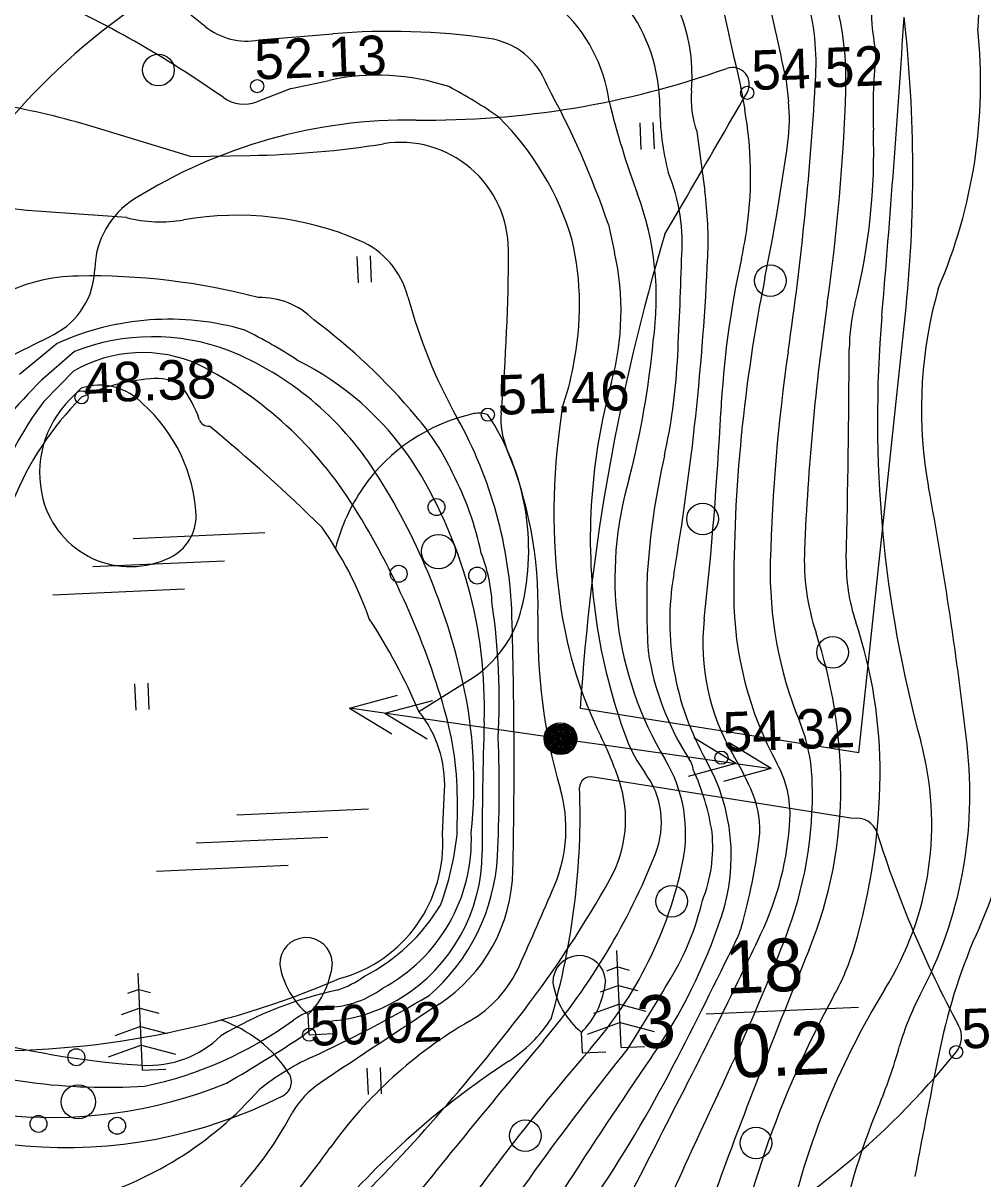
# Model space of a CAD drawing. Extents: x 641716 to 643447, y 6457381 to 6458642.
# Drawn here: x 642552.2 to 642625, y 6458266.6 to 6458354.3 of the extents above; entities that cross this region are included whole.
import ezdxf

# ---------------------------------------------------------------- set-up
doc = ezdxf.new("R2010")
doc.units = 0
for name, color, linetype in [('10', 7, 'Continuous'), ('26', 7, 'Continuous'), ('31', 7, 'Continuous'), ('41', 7, 'Continuous'), ('57', 7, 'Continuous'), ('59', 7, 'Continuous')]:
    doc.layers.add(name, color=color, linetype=linetype)

# ---------------------------------------------------------------- blocks, each defined once
blk = doc.blocks.new('kpmunool')
at = {"layer": '26'}
for p, q in [((-0.3, 405), (-37.2, 318.8)), ((0, 30), (-0.3, 405)), ((-0.3, 405), (36.7, 318.9)), ((-0.2, 337.3), (-37.1, 251.2)), ((-0.2, 337.3), (36.8, 251.2))]:
    blk.add_line(p, q, dxfattribs=at)
for radius in [30, 28, 26, 24, 22, 20, 18, 16, 14, 12, 10, 8, 6, 4, 2]:
    blk.add_circle((0, 0), radius, dxfattribs=at)
blk = doc.blocks.new('kuusk')
at = {"layer": '10'}
for p, q in [((0, 0), (0, 184.3)), ((0, 153), (-21.7, 146.1)), ((0, 153), (21.7, 146.1)), ((0, 117.9), (-35.7, 106.6)), ((0, 117.9), (35.7, 106.6)), ((0, 82.7), (-49.7, 67)), ((0, 82.7), (49.7, 67)), ((0, 47.6), (-63.8, 27.4)), ((0, 47.6), (63.8, 27.4)), ((0, 0), (44.4, 0))]:
    blk.add_line(p, q, dxfattribs=at)
blk = doc.blocks.new('kitpuu')
at = {"layer": '10'}
for p, q in [((49.8, 135.2), (46.6, 117)), ((0, 0), (0, 38.7)), ((0, 0), (44.4, 0))]:
    blk.add_line(p, q, dxfattribs=at)
for centre, radius, start, end in [((0, 134.5), 49.8, 0.8344, 179.1656), ((101.3, 152), 152, 186.3646, 228.2127), ((-101.3, 152), 152, 311.7873, 346.6773)]:
    blk.add_arc(centre, radius, start, end, dxfattribs=at)
blk = doc.blocks.new('soo')
at = {"layer": '41'}
for p, q in [((158.3, 0), (658.3, 0)), ((0, -100), (500, -100)), ((-155.9, -200), (344.1, -200))]:
    blk.add_line(p, q, dxfattribs=at)
blk = doc.blocks.new('pqqsas')
at = {"layer": '10'}
for centre, radius in [((0, 84.5), 16.1), ((0, 0), 32.4), ((-77.3, -38.5), 16.1), ((71.5, -48.6), 16.1)]:
    blk.add_circle(centre, radius, dxfattribs=at)
blk = doc.blocks.new('puud')
at = {"layer": '41'}
blk.add_circle((0, 0), 30, dxfattribs=at)
blk = doc.blocks.new('kpunkt')
at = {"layer": '59'}
blk.add_circle((0, 0), 12.5, dxfattribs=at)
blk = doc.blocks.new('kp_upost')
at = {"layer": '26'}
for p, q in [((0, 405), (-37, 318.9)), ((0, 30), (0, 405)), ((0, 405), (37, 318.9)), ((0, 337.3), (-37, 251.2)), ((0, 337.3), (37, 251.2))]:
    blk.add_line(p, q, dxfattribs=at)
blk.add_circle((0, 0), 30, dxfattribs=at)
blk = doc.blocks.new('hein')
at = {"layer": '41'}
for p, q in [((-12.1, 3.9), (-12.1, 53.9)), ((12.9, 3.9), (12.9, 53.9))]:
    blk.add_line(p, q, dxfattribs=at)

msp = doc.modelspace()

# ---------------------------------------------------------------- linework, layer by layer
at = {"layer": '10'}
msp.add_arc((642595.239, 6458296.311), 0.822, 78.17767, 178.7905, dxfattribs=at)
at = {"layer": '31'}
for points in [[(642570.1, 6458353.022), (642575.69, 6458353.489)], [(642572.535, 6458349.334), (642575.425, 6458349.958)], [(642610.063, 6458350.152), (642610.26, 6458348.349)], [(642572.535, 6458349.334), (642569.933, 6458348.336)], [(642606.602, 6458349.636), (642606.946, 6458347.731)], [(642564.893, 6458344.176), (642557.51, 6458346.426)], [(642603.312, 6458346.068), (642603.92, 6458341.547)], [(642564.893, 6458344.176), (642569.43, 6458344.258)], [(642560.027, 6458339.547), (642552.495, 6458340.099)], [(642596.603, 6458339.026), (642597.076, 6458336.9)], [(642621.614, 6458334.14), (642621.391, 6458333.273)], [(642554.765, 6458329.99), (642551.914, 6458327.646)], [(642556.083, 6458329.393), (642553.599, 6458327.213)], [(642556.02, 6458327.905), (642553.772, 6458325.607)], [(642556.59, 6458326.602), (642555.758, 6458325.773)], [(642561.296, 6458325.406), (642561.296, 6458325.406)], [(642593.098, 6458325.112), (642592.892, 6458323.549)], [(642585.118, 6458292.731), (642585.146, 6458295.012)]]:
    msp.add_lwpolyline(points, dxfattribs=at)
for centre, radius, start, end in [((642636.761, 6458355.981), 20.246, 146.38592, 190.66745), ((642636.418, 6458353.753), 11.793, 122.75255, 179.37687), ((642516.513, 6458292.531), 78.953, 51.18623, 60.51931), ((642587.493, 6458347.91), 13.014, 0.18068, 72.51585), ((642589.764, 6458350.295), 13.192, 355.22413, 54.04854), ((643193.128, 6458485.801), 602.124, 191.997892, 193.069911), ((642279.27, 6458280.295), 338.088, 11.92465, 13.17191), ((642594.542, 6458351.271), 17.82, 356.88409, 17.99627), ((642519.827, 6458281.031), 82.673, 54.87793, 65.9468), ((642591.2, 6458349.986), 23.431, 358.13858, 15.20162), ((642584.938, 6458346.731), 11.834, 7.92071, 47.71652), ((641447.262, 6458430.92), 1174.256, 355.169925, 356.280888), ((642569.17, 6458358.001), 5.065, 231.26562, 280.57557), ((642580.064, 6458301.154), 52.518, 81.82141, 94.77754), ((642585.516, 6458349.748), 39.328, 336.61667, 6.03163), ((642586.746, 6458347.646), 5.548, 20.4387, 81.82141), ((642658.277, 6458347.634), 41.595, 174.31284, 182.00709), ((642615.213, 6458351.922), 1.682, 354.31284, 10.66745), ((642579.085, 6458333.023), 17.327, 71.78911, 102.1957), ((642380.374, 6458362.93), 232.305, 351.69575, 356.88409), ((642568.449, 6458318.944), 34.499, 54.87607, 62.2724), ((642533.39, 6458317.438), 66.798, 18.85557, 28.76533), ((642610.005, 6458348.517), 7.127, 174.52647, 200.09686), ((642466.491, 6458354.039), 148.205, 351.85933, 358.13858), ((642540.76, 6458291.461), 57.461, 73.05167, 80.19825), ((642568.957, 6458350.879), 2.724, 234.87793, 290.98597), ((642658.863, 6458363.561), 64.035, 193.73083, 200.32472), ((642597.678, 6458346.974), 12.656, 352.26367, 6.23518), ((642572.829, 6458331.604), 21.939, 16.5392, 45.16304), ((642619.668, 6458347.892), 19.161, 179.82253, 194.83456), ((642579.194, 6458342.715), 28.202, 352.32774, 10.24649), ((642569.533, 6458344.524), 47.203, 345.86409, 2.00709), ((642568.119, 6458416.793), 72.546, 271.03505, 279.06366), ((642580.836, 6458337.073), 8.181, 0.04302, 99.06366), ((642450.12, 6458367.02), 161.57, 348.56432, 352.26367), ((642587.898, 6458337.585), 14.307, 355.00737, 22.18211), ((642577.702, 6458333.438), 22.537, 351.65492, 20.46861), ((642576.228, 6458337.824), 27.94, 357.46558, 7.657), ((642549.478, 6458313.544), 26.726, 83.51786, 98.81064), ((642562.594, 6458349.712), 10.484, 255.82997, 279.83755), ((642568.412, 6458316.162), 23.566, 66.78083, 99.83755), ((642576.717, 6458343.048), 30.701, 347.56672, 352.32774), ((642575.157, 6458331.886), 6.457, 14.95548, 66.78083), ((642571.938, 6458332.898), 22.474, 348.32604, 12.72806), ((642452.649, 6458336.977), 136.369, 354.8504, 0.04302), ((642577.098, 6458332.464), 20.464, 344.70324, 12.5178), ((642410.121, 6458345.176), 194.21, 350.31166, 357.46558), ((642296.388, 6458345.014), 305.886, 356.92557, 358.37495), ((642675.743, 6458321.216), 70.703, 167.56672, 177.12649), ((642556.574, 6458321.622), 13.497, 90.89269, 117.506), ((642557.341, 6458285.258), 49.869, 75.25077, 91.12234), ((642725.503, 6458311.315), 119.391, 168.56432, 180.19319), ((642570.206, 6458327.81), 5.676, 44.68232, 91.71313), ((642620.019, 6458343.869), 39.978, 194.95548, 209.23416), ((642653.293, 6458325.074), 32.939, 165.58766, 190.4449), ((642798.239, 6458306.584), 186.919, 171.85933, 177.61244), ((642629.159, 6458329.507), 14.284, 165.86409, 179.73259), ((642563.263, 6458311.382), 20.457, 73.68413, 114.54299), ((642546.905, 6458295.058), 45.798, 39.94866, 53.35071), ((642709.557, 6458324.255), 92.538, 175.16993, 195.29713), ((642562.036, 6458314.183), 16.334, 69.39118, 111.37432), ((642553.235, 6458298.73), 35.932, 56.59021, 63.95982), ((642534.845, 6458336.196), 65.434, 345.47153, 354.71367), ((642561.249, 6458318.897), 10.415, 65.68351, 120.13259), ((642558.821, 6458307.322), 23.895, 32.76416, 67.96561), ((642562.812, 6458308.338), 22.8, 34.18891, 63.40002), ((642742.293, 6458310.104), 133.449, 171.69575, 178.56221), ((641765.154, 6458333.539), 849.73, 358.658733, 359.732587), ((642551.852, 6458301.648), 30.039, 31.93288, 62.89595), ((642573.934, 6458331.867), 20.319, 340.5853, 350.03489), ((642557.807, 6458331.037), 44.093, 347.47753, 356.84228), ((642577.953, 6458302.047), 35.021, 134.06054, 159.98185), ((642640.74, 6458315.058), 45.515, 164.70324, 175.87556), ((642558.013, 6458322.344), 4.49, 43.00099, 108.4767), ((642573.496, 6458310.603), 24.783, 142.73987, 168.31309), ((642561.317, 6458320.195), 7.875, 134.90166, 194.52009), ((642553.162, 6458316.335), 12.184, 3.11086, 48.11552), ((642567.962, 6458312.35), 18.554, 25.01606, 40.76461), ((642556.596, 6458308.374), 32.702, 1.67703, 29.23416), ((642594.125, 6458324.227), 5.681, 174.8504, 202.6623), ((642343.668, 6458337.884), 261.79, 353.68442, 357.12649), ((642641.442, 6458317.131), 48.973, 172.46951, 188.48308), ((642560.449, 6458310.166), 30.812, 358.58226, 22.6623), ((642552.71, 6458302.43), 34.484, 358.15566, 32.87793), ((642657.986, 6458308.606), 58.566, 167.30493, 176.15895), ((642537.599, 6458293.665), 49.131, 12.64744, 32.76416), ((642564.126, 6458309.399), 23.302, 11.63622, 27.60367), ((642623.824, 6458312.219), 26.73, 163.56615, 211.00917), ((642334.062, 6458266.226), 291.671, 6.56712, 10.4449), ((642560.336, 6458319.941), 6.861, 194.52009, 296.06671), ((642638.588, 6458315.213), 43.358, 175.87556, 200.48626), ((642525.53, 6458285.243), 61.055, 16.22613, 31.93288), ((642561.8, 6458316.947), 3.528, 296.06671, 0.79411), ((642575.764, 6458309.663), 12.032, 2.81866, 21.63505), ((642629.297, 6458313.628), 17.83, 177.61244, 198.19496), ((642638.885, 6458312.7), 30.009, 178.56221, 202.16425), ((642628.636, 6458313.322), 13.989, 178.65873, 198.51841), ((642663.48, 6458310.326), 63.967, 178.02574, 183.2658), ((642622.628, 6458308.896), 21.372, 170.31166, 209.46595), ((642632.869, 6458311.002), 26.756, 180.19319, 208.77355), ((642538.328, 6458302.944), 49.991, 356.73154, 8.40845), ((642625.592, 6458314.767), 32.948, 188.48308, 206.21882), ((642208.381, 6458298.179), 381.066, 358.77426, 1.67703), ((642634.719, 6458308.328), 43.48, 178.58226, 196.10551), ((642620.437, 6458307.253), 16.669, 173.68442, 210.64276), ((642581.538, 6458297.546), 35.681, 359.50108, 18.51841), ((642576.59, 6458296.304), 37.65, 0.27756, 18.19496), ((642620.129, 6458309.777), 20.745, 188.5801, 212.96965), ((642550.97, 6458296.665), 35.428, 353.87663, 12.64744), ((642560.16, 6458295.321), 24.987, 359.29151, 16.22613), ((642882.732, 6458291.803), 295.708, 178.15566, 180.07312), ((642598.736, 6458296.344), 13.344, 1.52938, 22.16425), ((642491.879, 6458296.188), 96.438, 356.99399, 2.32132), ((642571.774, 6458288.263), 27.043, 18.38571, 26.21882), ((642607.839, 6458303.725), 10.533, 200.48626, 216.47626), ((642597.303, 6458293.552), 23.84, 328.29442, 15.29713), ((642598.933, 6458297.447), 28.357, 335.56506, 5.29983), ((642591.364, 6458295.847), 32.67, 332.09618, 6.56712), ((642591.606, 6458292.854), 10.86, 348.16732, 31.00917), ((642601.711, 6458297.647), 1.317, 1.58542, 39.64237), ((642591.224, 6458291.153), 14.698, 341.71852, 29.46595), ((642585.26, 6458286.413), 24.218, 22.91721, 30.64276), ((642602.534, 6458294.344), 7.851, 357.00486, 28.77355), ((642594.221, 6458293.657), 6.403, 338.38441, 36.47626), ((642587.422, 6458290.37), 17.235, 8.54295, 25.10887), ((642570.222, 6458297.645), 46.997, 343.41845, 359.50108), ((642588.707, 6458293.891), 9.199, 330.82803, 18.38571), ((642581.76, 6458295.891), 30.326, 338.67791, 1.52938), ((642581.652, 6458296.329), 32.589, 337.81601, 0.27756), ((642582.32, 6458293.198), 11.06, 337.04926, 16.10551), ((642601.41, 6458293.241), 6.683, 353.09255, 22.91721), ((642587.185, 6458295.148), 23.222, 334.55631, 357.00486), ((642573.423, 6458292.37), 12.783, 298.08561, 2.31105), ((642593.663, 6458291.818), 10.859, 338.03042, 5.87737), ((642563.416, 6458295.033), 21.823, 339.53308, 353.94638), ((642564.983, 6458297.654), 43.377, 344.13886, 353.09255), ((642574.048, 6458291.409), 12.976, 301.67742, 0.07312), ((642573.183, 6458291.918), 15.022, 310.78544, 356.99399), ((642552.587, 6458310.154), 51.186, 319.79578, 338.38441), ((642571.488, 6458297.069), 31.415, 319.03215, 348.16732), ((642576.928, 6458290.293), 12.435, 303.34569, 358.77426), ((642523.623, 6458330.223), 83.738, 322.63423, 330.82803), ((642319.414, 6458404.528), 296.567, 335.76802, 337.04926), ((642584.024, 6458292.338), 20.236, 328.71655, 346.91135), ((642571.52, 6458294.848), 14.414, 297.13572, 328.89569), ((642565.382, 6458299.69), 41.914, 325.39711, 341.71852), ((642600.846, 6458287.465), 6.095, 334.10127, 344.13886), ((642186.145, 6458485.95), 467.338, 332.85237, 334.55631), ((642664.166, 6458267.808), 43.294, 155.56506, 168.30868), ((642245.149, 6458460.172), 401.503, 332.57427, 334.10127), ((642438.94, 6458351.638), 183.64, 334.68299, 338.67791), ((643169.339, 6458056.689), 602.079, 157.816007, 158.877063), ((642597.596, 6458289.494), 18.435, 331.15499, 343.41845), ((642581.432, 6458286.597), 9.232, 300.11053, 335.76802), ((642573.76, 6458287.898), 7.303, 287.97134, 306.40888), ((642417.899, 6458389.766), 212.82, 327.85195, 329.52466), ((642565.191, 6458338.608), 63.462, 244.51391, 266.42669), ((642581.928, 6458252.89), 28.678, 101.90409, 120.90382), ((642529.353, 6458371.968), 105.999, 294.92549, 300.40239), ((642575.102, 6458286.954), 7.292, 272.98028, 306.52003), ((642679.728, 6458244.257), 75.331, 151.15499, 170.99612), ((642667.743, 6458250.038), 58.957, 148.29442, 168.28647), ((642637.593, 6458271.366), 19.642, 152.09618, 164.11267), ((642575.75, 6458274.493), 5.185, 92.98028, 126.05542), ((643476.526, 6456923.163), 1624.123, 123.345685, 123.727101), ((642574.544, 6458290.605), 12.031, 276.82477, 301.67742), ((642474.187, 6458367.973), 145.938, 314.42958, 322.63423), ((642555.398, 6458302.448), 29.394, 281.80222, 306.05542), ((642576.51, 6458274.183), 4.508, 96.82477, 131.40608), ((642603.082, 6458249.264), 33.925, 120.11053, 144.39653), ((642554.298, 6458306.741), 35.431, 234.80232, 292.11295), ((642561.722, 6458283.066), 7.811, 266.42669, 314.52425), ((642512.863, 6458368.979), 109.713, 299.9496, 303.56943), ((643025.746, 6457910.244), 568.336, 139.79578, 141.57128), ((642719.929, 6458168.176), 165.176, 139.03215, 146.83483), ((642754.199, 6458149.92), 200.994, 140.9586, 147.61091), ((642577.587, 6458288.444), 42.748, 337.45696, 344.11267), ((643075.567, 6458182.676), 463.41, 168.30868, 169.53634), ((642558.609, 6458319.209), 45.619, 251.59755, 273.52081), ((642582.331, 6458258.011), 19.671, 114.97638, 128.37624), ((642882.71, 6458080.756), 343.611, 145.39711, 149.45457), ((642510.578, 6458322.436), 102.465, 325.85482, 332.57427), ((642578.599, 6458268.169), 6.929, 123.7271, 149.85348), ((643029.868, 6458110.571), 452.562, 158.87706, 161.12843), ((642549.463, 6458291.508), 27.448, 284.80488, 318.81017), ((638054.074, 6460604.774), 5110.981, 332.658262, 332.852373), ((643071.439, 6458052.427), 516.061, 154.68299, 156.5968), ((642665.755, 6458251.846), 52.714, 157.45696, 181.61227), ((642547.53, 6458285.014), 28.416, 295.08425, 331.9432), ((642515.21, 6458312.182), 74.149, 313.21618, 324.39653)]:
    msp.add_arc(centre, radius, start, end, dxfattribs=at)
at = {"layer": '41'}
for points in [[(642600.885, 6458338.292), (642602.542, 6458341.136)], [(642615.612, 6458298.948), (642619.118, 6458332.018)], [(642582.224, 6458302.1), (642586.135, 6458304.548)], [(642615.612, 6458298.948), (642594.471, 6458302.317)], [(642615.145, 6458293.97), (642595.287, 6458297.135)], [(642584.011, 6458292.801), (642584.171, 6458296.11)]]:
    msp.add_lwpolyline(points, dxfattribs=at)
for centre, radius, start, end in [((642589.231, 6458314.276), 50.166, 117.89087, 150.85084), ((642515.067, 6458343.051), 104.634, 353.94741, 6.42049), ((642582.873, 6458414.653), 67.709, 269.27266, 289.60014), ((642606.016, 6458349.659), 1.282, 329.86114, 109.60014), ((637519.211, 6461302.988), 5883.267, 329.7723667, 329.8611369), ((642581.513, 6458307.596), 39.356, 89.27266, 122.03032), ((642564.035, 6458335.534), 6.402, 122.03032, 178.73219), ((642754.302, 6458292.382), 160.139, 163.34056, 176.44337), ((642551.883, 6458335.803), 5.753, 297.27679, 358.73219), ((642490.124, 6458455.579), 140.515, 291.59058, 297.27679), ((642562.795, 6458313.296), 14.05, 93.92702, 116.02402), ((642562.358, 6458324.267), 3.091, 53.08261, 99.78086), ((642557.72, 6458321.627), 8.265, 18.46584, 38.20522), ((642572.92, 6458309.502), 23.129, 134.77304, 181.93414), ((642589.329, 6458311.194), 13.804, 102.28451, 145.17134), ((642586.761, 6458322.426), 2.286, 72.24298, 99.2876), ((642572.011, 6458314.344), 18.543, 346.18393, 33.59005), ((642566.289, 6458324.488), 0.769, 198.46584, 273.37995), ((642487.941, 6458227.878), 123.819, 45.42123, 50.71884), ((642589.782, 6458310.906), 14.34, 145.26247, 165.53131), ((642551.885, 6458299.738), 28.181, 19.4508, 35.42536), ((642581.456, 6458312.021), 8.817, 302.05301, 346.18393), ((642540.34, 6458284.153), 45.568, 23.19445, 33.22743), ((642575.3, 6458296.539), 8.881, 357.23252, 38.7689), ((642538.735, 6458294.29), 55.72, 343.83758, 2.0972), ((642615.456, 6458292.382), 1.618, 17.45289, 101.08069), ((642573.454, 6458292.057), 10.583, 285.05124, 4.02943), ((642695.922, 6458317.68), 82.731, 197.45289, 208.44498), ((642549.731, 6458343.146), 66.779, 268.27185, 293.35334), ((642582.877, 6458284.966), 11.233, 303.29753, 326.57957), ((642563.914, 6458269.187), 10.064, 32.88114, 70.87548), ((642621.58, 6458277.408), 1.818, 320.93048, 28.44498), ((642555.44, 6458305.493), 36.471, 233.40184, 296.83654), ((642574.674, 6458315.487), 62.235, 297.28805, 320.93048), ((642624.927, 6458220.946), 65.363, 123.29753, 137.82843), ((642571.37, 6458274.007), 1.185, 296.83654, 32.88114)]:
    msp.add_arc(centre, radius, start, end, dxfattribs=at)
at = {"layer": '57'}
msp.add_lwpolyline([(642604.011, 6458279.16), (642615.578, 6458279.677)], dxfattribs=at)

# ---------------------------------------------------------------- block references
at = {"layer": '10', "xscale": 0.04, "yscale": 0.04}
for name, p, rotation in [('puud', (642562.464, 6458350.737), 2.5612895310065102), ('puud', (642608.892, 6458334.77), 2.5612895310065102), ('pqqsas', (642583.71, 6458314.219), 2.561289531006498), ('puud', (642603.746, 6458316.688), 2.5612895310065102), ('puud', (642613.61, 6458306.571), 2.5612895310065102), ('puud', (642601.407, 6458287.697), 2.5612895310065102), ('kitpuu', (642573.903, 6458277.581), 2.561289531006498), ('kuusk', (642597.583, 6458276.604), 2.561289531006498), ('kitpuu', (642594.628, 6458276.214), 2.561289531006498), ('kuusk', (642561.252, 6458274.895), 2.561289531006498), ('pqqsas', (642556.381, 6458272.493), 2.561289531006498), ('puud', (642590.293, 6458269.923), 2.5612895310065102), ('puud', (642607.797, 6458269.362), 2.5612895310065102)]:
    msp.add_blockref(name, p, dxfattribs=dict(at, rotation=rotation))
at = {"layer": '26', "xscale": 0.04000000000000001}
for name, p, yscale, rotation in [('kpmunool', (642593.001, 6458300.022), 0.04000000000000001, 81.67156769925091), ('kp_upost', (642592.922, 6458300.033), 0.04, -98.0545866486042)]:
    msp.add_blockref(name, p, dxfattribs=dict(at, yscale=yscale, rotation=rotation))
at = {"layer": '41'}
for name, p, xscale, yscale, rotation in [('hein', (642599.587, 6458344.593), 0.04, 0.04, 2.561289531006498), ('hein', (642578.129, 6458334.476), 0.04, 0.04, 2.561289531006498), ('soo', (642557.386, 6458315.081), 0.02, 0.02, 2.5612895310065102), ('hein', (642561.254, 6458302.069), 0.04, 0.04, 2.561289531006498), ('soo', (642565.239, 6458294.125), 0.02, 0.02, 2.5612895310065102), ('hein', (642578.885, 6458272.918), 0.04, 0.04, 2.561289531006498)]:
    msp.add_blockref(name, p, dxfattribs=dict(at, xscale=xscale, yscale=yscale, rotation=rotation))
at = {"layer": '59', "xscale": 0.04, "yscale": 0.04, "rotation": 2.5612895310065102}
for p in [(642569.955, 6458349.52), (642607.125, 6458349.015), (642556.63, 6458325.922), (642587.458, 6458324.603), (642605.188, 6458298.587), (642573.903, 6458277.581), (642622.992, 6458276.263)]:
    msp.add_blockref('kpunkt', p, dxfattribs=at)

# ---------------------------------------------------------------- texts
at = {"layer": '57'}
for s, p in [('18', (642605.512, 6458280.675)), ('3', (642598.816, 6458276.514)), ('0.2', (642606.039, 6458274.303))]:
    msp.add_text(s, height=4, rotation=2.56129, dxfattribs=at).set_placement(p)
at = {"layer": '59'}
for s, p in [('52.13', (642569.796, 6458350.022)), ('54.52', (642607.511, 6458349.219)), ('48.38', (642556.853, 6458325.498)), ('51.46', (642588.231, 6458324.591)), ('54.32', (642605.334, 6458299.034)), ('50.02', (642574.01, 6458276.729)), ('58.15', (642623.451, 6458276.523))]:
    msp.add_text(s, height=3, rotation=2.09951, dxfattribs=at).set_placement(p)

doc.saveas('drawing.dxf')
